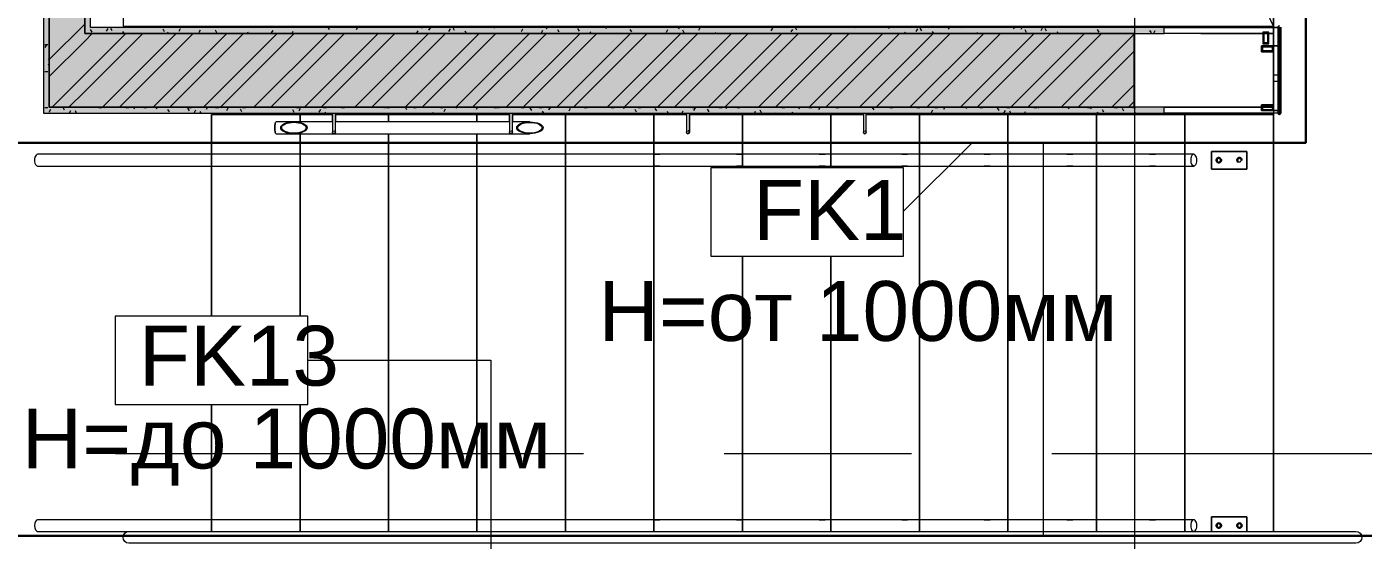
# Model space of a CAD drawing. Header units: millimetres. Extents: x -3817 to 677485, y -22715 to 103890.
# Drawn here: x 95097 to 99628, y 19766 to 21509 of the extents above; entities that cross this region are included whole.
import ezdxf

# ---------------------------------------------------------------- set-up
doc = ezdxf.new("R2010")
doc.units = ezdxf.units.MM
doc.layers.add('PDF _Геометрия', color=7, linetype='Continuous', true_color=0x1d1d1d)
doc.layers.add('PDF _Сплошная заливка', color=7, linetype='Continuous', true_color=0xffffff)
doc.layers.add('PDF _Текст', color=7, linetype='Continuous')
doc.styles.add('PDF GOST-Common', font='arial.ttf')

msp = doc.modelspace()

# ---------------------------------------------------------------- hatches: boundary and pattern name
at = {"layer": 'PDF _Сплошная заливка', "transparency": 33554559}
for points in [[(95293.6, 21506.3), (95313.6, 21506.3), (95313.6, 23311.4), (95293.6, 23311.4), (95293.6, 21618.3)], [(97082, 21486.3), (98953.1, 21486.3), (98953.1, 21506.3), (95293.6, 21506.3), (95293.6, 21486.3), (96749.4, 21486.3)], [(97082, 21236.3), (98852, 21236.3), (98852, 21486.3), (95293.6, 21486.3), (95293.6, 21236.3), (96915.7, 21236.3)], [(98953.1, 21216.3), (98953.1, 21236.3), (95173.6, 21236.3), (95173.6, 21216.3), (98911.6, 21216.3)]]:
    msp.add_hatch(color=256, dxfattribs=at).paths.add_polyline_path(points)

# ---------------------------------------------------------------- linework, layer by layer
at = {"layer": 'PDF _Геометрия', "color": 253, "lineweight": 9, "true_color": 0xaaaaaa}
for points in [[(98853.6, 19059.5), (98853.6, 21326.4), (98853.6, 23826.4)], [(98600.8, 23061.4), (95423.6, 23061.4), (95423.6, 21511.3), (99323.6, 21511.3), (99015, 22173.1), (98820.6, 22220.3), (99103.8, 22352.4), (98909.4, 22399.6), (98600.8, 23061.4), (98723.6, 23061.4), (99023.6, 23061.4), (99323.6, 23061.4), (99323.6, 21511.3), (99323.6, 21444.6)], [(99323.6, 21506.3), (99323.6, 21511.3), (99323.6, 23061.4)], [(99323.6, 21424.6), (99323.6, 21344.6), (99323.6, 21324.6), (99323.6, 21313.8), (99323.6, 21244.6)], [(96749.4, 21211.3), (96923.6, 21211.3), (97223.6, 21211.3), (97334.5, 21211.3), (97228.6, 21211.3), (97223.6, 21211.3), (97223.6, 19796.3), (97223.6, 21211.3), (96923.6, 21211.3), (96742.6, 21211.3), (96748.6, 21211.3)], [(98428.6, 21211.3), (98423.6, 21211.3), (98423.6, 19796.3), (98423.6, 21211.3), (98123.6, 21211.3), (97948.6, 21211.3), (97942.6, 21211.3), (98123.6, 21211.3), (98423.6, 21211.3), (98428.6, 21211.3), (98548.6, 21211.3), (98723.6, 21211.3), (99023.6, 21211.3), (99023.6, 19796.3), (99023.6, 21211.3), (98723.6, 21211.3), (98548.6, 21211.3)], [(99323.6, 19796.3), (99323.6, 21211.3), (99023.6, 21211.3), (99043.6, 21211.3), (99163.6, 21211.3), (99323.6, 21211.3)], [(99323.6, 21224.6), (99323.6, 21211.3), (99323.6, 19796.3), (99323.6, 21211.3), (99323.6, 21216.3)], [(95397.7, 20061.3), (96985.2, 20061.3)], [(97461.4, 20061.3), (98096.4, 20061.3)], [(98572.7, 20061.3), (100160.2, 20061.3)]]:
    msp.add_lwpolyline(points, dxfattribs=at)
at = {"layer": 'PDF _Геометрия', "color": 9, "lineweight": 9, "true_color": 0xc0c0c0}
for points in [[(98852, 21486.3), (95293.6, 21486.3), (95293.6, 23311.4), (95173.6, 23311.4), (95173.6, 21236.3), (95293.6, 21236.3), (98852, 21236.3)], [(95173.6, 21236.3), (95173.6, 23051.4), (95153.6, 23051.4), (95153.6, 21216.3), (95173.6, 21216.3), (98953.1, 21216.3), (98953.1, 21236.3)], [(99291.3, 21486.3), (99305.6, 21486.3)], [(99343.6, 21506.3), (99323.6, 21506.3)], [(99320.6, 21236.3), (99286.6, 21236.3)]]:
    msp.add_lwpolyline(points, close=True, dxfattribs=at)
for points in [[(98953.1, 21506.3), (95313.6, 21506.3), (95313.6, 23311.4), (95293.6, 23311.4), (95293.6, 21506.3), (95293.6, 21486.3), (98953.1, 21486.3), (98953.1, 21506.3), (99323.6, 21506.3), (99323.6, 21486.3), (99308.4, 21486.3), (99323.6, 21486.3)], [(99343.6, 21506.3), (99343.6, 21236.3), (99343.6, 21216.3), (99323.6, 21216.3), (98953.1, 21216.3)], [(99078, 21486.3), (99288.4, 21486.3), (98953.1, 21486.3)], [(99323.6, 21444.6), (99323.6, 21506.3)], [(99323.6, 21424.6), (99323.6, 21244.6), (99323.6, 21313.8)], [(98953.1, 21236.3), (99283.6, 21236.3), (98911.6, 21236.3)]]:
    msp.add_lwpolyline(points, dxfattribs=at)
at = {"layer": 'PDF _Геометрия', "color": 231, "lineweight": 30, "true_color": 0xff80c0}
for points in [[(95053.6, 22941.3), (95053.6, 21115.3), (99433.6, 21115.3), (99433.6, 21606.3), (95413.6, 21606.3), (95413.6, 22941.3)], [(94790.5, 19781.3), (100703.6, 19781.3)]]:
    msp.add_lwpolyline(points, dxfattribs=at)
at = {"layer": 'PDF _Геометрия', "lineweight": 9}
for points in [[(95173.6, 21397.8), (95293.6, 21517.8)], [(95173.6, 21340.7), (95293.6, 21460.7), (95319.2, 21486.3)], [(95183.2, 21236.3), (95293.6, 21346.7), (95433.2, 21486.3)], [(95240.3, 21236.3), (95293.6, 21289.7), (95490.3, 21486.3)], [(95354.3, 21236.3), (95604.3, 21486.3)], [(95411.3, 21236.3), (95661.3, 21486.3)], [(95525.4, 21236.3), (95775.4, 21486.3)], [(95582.4, 21236.3), (95832.4, 21486.3)], [(95696.5, 21236.3), (95946.5, 21486.3)], [(95753.5, 21236.3), (96003.5, 21486.3)], [(95867.5, 21236.3), (96117.5, 21486.3)], [(95924.6, 21236.3), (96174.6, 21486.3)], [(96038.6, 21236.3), (96288.6, 21486.3)], [(96095.6, 21236.3), (96345.6, 21486.3)], [(96209.7, 21236.3), (96459.7, 21486.3)], [(96266.7, 21236.3), (96516.7, 21486.3)], [(96380.7, 21236.3), (96630.7, 21486.3)], [(96437.8, 21236.3), (96687.8, 21486.3)], [(96551.8, 21236.3), (96801.8, 21486.3)], [(96608.8, 21236.3), (96858.8, 21486.3)], [(96722.9, 21236.3), (96972.9, 21486.3)], [(96779.9, 21236.3), (97029.9, 21486.3)], [(96894, 21236.3), (97144, 21486.3)], [(96951, 21236.3), (97201, 21486.3)], [(97065, 21236.3), (97315, 21486.3)], [(97122.1, 21236.3), (97372.1, 21486.3)], [(97236.1, 21236.3), (97486.1, 21486.3)], [(97293.1, 21236.3), (97543.1, 21486.3)], [(97407.2, 21236.3), (97657.2, 21486.3)], [(97464.2, 21236.3), (97714.2, 21486.3)], [(97578.3, 21236.3), (97828.3, 21486.3)], [(97635.3, 21236.3), (97885.3, 21486.3)], [(97749.3, 21236.3), (97999.3, 21486.3)], [(97806.4, 21236.3), (98056.4, 21486.3)], [(97920.4, 21236.3), (98170.4, 21486.3)], [(97977.4, 21236.3), (98227.4, 21486.3)], [(98091.5, 21236.3), (98341.5, 21486.3)], [(98148.5, 21236.3), (98398.5, 21486.3)], [(98262.6, 21236.3), (98512.6, 21486.3)], [(98319.6, 21236.3), (98569.6, 21486.3)], [(98433.6, 21236.3), (98683.6, 21486.3)], [(98490.7, 21236.3), (98740.7, 21486.3)], [(98604.7, 21236.3), (98852, 21483.6)], [(98661.7, 21236.3), (98852, 21426.6)], [(98775.8, 21236.3), (98852, 21312.6)], [(98832.8, 21236.3), (98852, 21255.5)]]:
    msp.add_lwpolyline(points, dxfattribs=at)
at = {"layer": 'PDF _Геометрия', "color": 253, "lineweight": 9, "true_color": 0x9b9b9b}
for points in [[(95318.7, 21491), (95313.7, 21499.7)], [(95371.9, 21503.2), (95366.8, 21494.5)], [(95386.7, 21495.1), (95381.7, 21503.8)], [(95408.9, 21506.3), (95408.5, 21505.7)], [(95427, 21486.3), (95423.3, 21492.6)], [(95564.4, 21492.1), (95559.4, 21500.8)], [(95576, 21491), (95573.3, 21486.3)], [(95617.6, 21502.1), (95612.6, 21493.4)], [(95685.6, 21498), (95680.6, 21489.3)], [(95742.1, 21489.1), (95737.1, 21497.8)], [(95778.9, 21486.3), (95778.8, 21486.6)], [(95849.3, 21486.3), (95846.8, 21490.7)], [(95931.4, 21496.9), (95926.3, 21488.2)], [(95999.4, 21492.9), (95995.6, 21486.3)], [(96025.3, 21486.3), (96024.5, 21487.7)], [(96123.9, 21498.4), (96119.3, 21506.3)], [(96218.4, 21506.3), (96213.7, 21498.3)], [(96422.8, 21494.8), (96418, 21486.3)], [(96437.7, 21503.5), (96436.1, 21506.3)], [(96464.5, 21505.9), (96459.4, 21497.2)], [(96532.5, 21501.8), (96527.5, 21493.1)], [(96547.4, 21496.5), (96542.4, 21505.2)], [(96588.4, 21486.3), (96584, 21494)], [(96683.4, 21504.6), (96682.5, 21506.3)], [(96778.2, 21500.7), (96773.2, 21492)], [(96846.3, 21496.6), (96841.2, 21487.9)], [(96861.1, 21501.6), (96858.4, 21506.3)], [(96902.8, 21490.5), (96897.8, 21499.2)], [(96970.8, 21494.6), (96965.8, 21503.3)], [(97010.8, 21486.3), (97007.4, 21492.1)], [(97063, 21506.3), (97060.6, 21502.1)], [(97148.5, 21491.6), (97143.5, 21500.3)], [(97228.1, 21487.4), (97227.5, 21486.3)], [(97269.7, 21498.5), (97264.7, 21489.8)], [(97309.4, 21506.3), (97306.3, 21501)], [(97326.2, 21488.6), (97321.2, 21497.3)], [(97379.4, 21505.6), (97374.3, 21496.9)], [(97433.1, 21486.3), (97430.9, 21490.2)], [(97609.1, 21486.3), (97608.6, 21487.2)], [(97625.1, 21504.5), (97620.1, 21495.8)], [(97693.1, 21500.4), (97688.1, 21491.7)], [(97708, 21497.8), (97703.1, 21506.3)], [(97907.7, 21506.3), (97907.4, 21505.9)], [(98021.8, 21503), (98019.9, 21506.3)], [(98074.9, 21491.2), (98072.2, 21486.3)], [(98116.6, 21502.3), (98111.5, 21493.6)], [(98131.5, 21495.9), (98126.4, 21504.7)], [(98154.1, 21506.3), (98153.2, 21504.8)], [(98172.2, 21486.3), (98168.1, 21493.5)], [(98224.5, 21506.3), (98221.2, 21500.7)], [(98267.5, 21504.1), (98266.2, 21506.3)], [(98320.7, 21490.1), (98318.5, 21486.3)], [(98445.2, 21501.1), (98442.2, 21506.3)], [(98470.8, 21506.3), (98467, 21499.6)], [(98486.9, 21490), (98481.8, 21498.7)], [(98540, 21504.2), (98535, 21495.5)], [(98554.9, 21494.1), (98549.9, 21502.8)], [(98594.5, 21486.3), (98591.5, 21491.6)], [(98732.6, 21491.1), (98727.6, 21499.8)], [(98910.3, 21488.1), (98905.3, 21496.8)], [(98921.8, 21495), (98916.8, 21486.3)], [(95158.3, 21449), (95168.4, 21449)], [(95163.7, 21447.4), (95158.6, 21438.7)], [(95173.6, 21403.6), (95169.8, 21397.1)], [(95158.3, 21357.6), (95168.4, 21357.6)], [(95173.6, 21376.6), (95170.5, 21381.9)], [(95158.3, 21235.7), (95168.4, 21235.7)], [(95177.8, 21228.1), (95173.6, 21220.7), (95172.8, 21219.4)], [(95225.4, 21225.9), (95220.3, 21234.6)], [(95245.9, 21224), (95241.4, 21216.3)], [(95266.1, 21216.3), (95262, 21223.5)], [(95341.2, 21235.7), (95351.2, 21235.7)], [(95361.4, 21234.1), (95360.1, 21236.3)], [(95432.6, 21235.7), (95442.7, 21235.7)], [(95464.1, 21236.3), (95460.2, 21229.4)], [(95493.6, 21235.7), (95503.6, 21235.7)], [(95539.1, 21231.1), (95536.1, 21236.3)], [(95580.8, 21219.9), (95575.7, 21228.7)], [(95648.8, 21224), (95643.8, 21232.7)], [(95646, 21235.7), (95656, 21235.7)], [(95669.3, 21225.9), (95664.3, 21217.2)], [(95688.4, 21216.3), (95685.4, 21221.6)], [(95710.5, 21236.3), (95705.9, 21228.4)], [(95737.4, 21235.7), (95747.5, 21235.7)], [(95779, 21233), (95773.9, 21224.3)], [(95826.5, 21221), (95821.5, 21229.8)], [(95828.9, 21235.7), (95838.9, 21235.7)], [(96004.2, 21218.1), (95999.2, 21226.8)], [(96011.7, 21235.7), (96021.8, 21235.7)], [(96024.7, 21231.9), (96019.7, 21223.2)], [(96092.7, 21227.8), (96087.7, 21219.1)], [(96103.2, 21235.7), (96113.2, 21235.7)], [(96110.8, 21216.3), (96108.9, 21219.7)], [(96164.1, 21235.7), (96174.2, 21235.7)], [(96286.8, 21216.3), (96286.6, 21216.7)], [(96308.8, 21236.3), (96307, 21233.2)], [(96316.5, 21235.7), (96326.6, 21235.7)], [(96386, 21227.3), (96381, 21236)], [(96408, 21235.7), (96418, 21235.7)], [(96474.5, 21218.5), (96473.3, 21216.3)], [(96499.4, 21235.7), (96509.5, 21235.7)], [(96516.2, 21229.7), (96511.1, 21221)], [(96555.2, 21236.3), (96552.8, 21232.1)], [(96625.6, 21236.3), (96620.8, 21228.1)], [(96682.3, 21235.7), (96692.4, 21235.7)], [(96699.8, 21232.5), (96697.6, 21236.3)], [(96720.3, 21217.4), (96719.6, 21216.3)], [(96773.7, 21235.7), (96783.8, 21235.7)], [(96809.5, 21225.4), (96804.4, 21234.1)], [(96834.7, 21235.7), (96844.8, 21235.7)], [(96849.9, 21216.3), (96846.1, 21223)], [(96871.6, 21235.7), (96866.5, 21227)], [(96939.6, 21231.6), (96934.6, 21222.9)], [(96945.5, 21233.6), (96943.9, 21236.3)], [(96987.1, 21235.7), (96997.2, 21235.7)], [(97078.5, 21235.7), (97088.6, 21235.7)], [(97123.2, 21230.6), (97119.9, 21236.3)], [(97164.9, 21219.4), (97159.8, 21228.2)], [(97170, 21235.7), (97180, 21235.7)], [(97232.9, 21223.5), (97227.9, 21232.2)], [(97272.2, 21216.3), (97269.5, 21221.1)], [(97321.4, 21222.3), (97317.9, 21216.3)], [(97352.9, 21235.7), (97362.9, 21235.7)], [(97363, 21233.5), (97358, 21224.8)], [(97399.9, 21236.3), (97399.6, 21235.9)], [(97410.6, 21220.5), (97405.6, 21229.2)], [(97444.3, 21235.7), (97454.4, 21235.7)], [(97470.3, 21236.3), (97467.7, 21231.8)], [(97505.3, 21235.7), (97515.3, 21235.7)], [(97567.1, 21221.2), (97564.3, 21216.3)], [(97588.3, 21217.5), (97583.3, 21226.3)], [(97635.2, 21217.2), (97634.7, 21216.3)], [(97657.7, 21235.7), (97667.7, 21235.7)], [(97694.6, 21216.3), (97692.9, 21219.2)], [(97716.6, 21236.3), (97713.4, 21230.8)], [(97749.1, 21235.7), (97759.2, 21235.7)], [(97786.5, 21235.4), (97781.4, 21226.7)], [(97840.5, 21235.7), (97850.6, 21235.7)], [(97970.1, 21226.8), (97965.1, 21235.5)], [(98023.4, 21235.7), (98033.5, 21235.7)], [(98114.9, 21235.7), (98124.9, 21235.7)], [(98168.3, 21226.1), (98163.2, 21217.4)], [(98175.8, 21235.7), (98185.9, 21235.7)], [(98209.4, 21236.3), (98204.9, 21228.6)], [(98283.9, 21232), (98281.3, 21236.3)], [(98315, 21236.3), (98314.6, 21235.6)], [(98328.2, 21235.7), (98338.3, 21235.7)], [(98351.9, 21236.1), (98351.7, 21236.3)], [(98393.5, 21224.9), (98388.5, 21233.6)], [(98414, 21225), (98409, 21216.3)], [(98419.7, 21235.7), (98429.7, 21235.7)], [(98433.7, 21216.3), (98430.1, 21222.5)], [(98482, 21220.9), (98479.4, 21216.3)], [(98511.1, 21235.7), (98521.2, 21235.7)], [(98529.6, 21233.1), (98527.7, 21236.3)], [(98561.3, 21236.3), (98560.3, 21234.5)], [(98631.7, 21236.3), (98628.3, 21230.5)], [(98694, 21235.7), (98704, 21235.7)], [(98707.3, 21230.1), (98703.7, 21236.3)], [(98727.8, 21219.8), (98725.8, 21216.3)], [(98748.9, 21218.9), (98743.9, 21227.6)], [(98785.4, 21235.7), (98795.5, 21235.7)], [(98817, 21223), (98811.9, 21231.7)], [(98846.4, 21235.7), (98856.4, 21235.7)], [(98856, 21216.3), (98853.6, 21220.6)]]:
    msp.add_lwpolyline(points, dxfattribs=at)
at = {"layer": 'PDF _Геометрия', "color": 7, "lineweight": 9}
for points in [[(99308.4, 21491.3), (99288.4, 21491.3), (99288.4, 21451.3), (99308.4, 21451.3)], [(99305.4, 21488.3), (99291.4, 21488.3), (99291.4, 21454.3), (99305.4, 21454.3)], [(99320.6, 21441.6), (99286.6, 21441.6), (99286.6, 21427.6), (99320.6, 21427.6)], [(99343.6, 21324.6), (99343.6, 21444.6), (99323.6, 21444.6), (99323.6, 21324.6)], [(99343.6, 21224.6), (99343.6, 21344.6), (99323.6, 21344.6), (99323.6, 21224.6)], [(96028.6, 21211.3), (96134.5, 21211.3), (96028.6, 21211.3), (96028.6, 21215.6)], [(96148.6, 21215.6), (96148.6, 21211.3), (96142.6, 21211.3), (96148.6, 21211.3)], [(96628.6, 21211.3), (96734.5, 21211.3), (96628.6, 21211.3), (96628.6, 21215.7)], [(96748.6, 21215.3), (96748.6, 21211.3), (96742.6, 21211.3), (96748.6, 21211.3)], [(97228.6, 21211.3), (97334.5, 21211.3), (97228.6, 21211.3), (97228.6, 21215.3)], [(97348.6, 21215.3), (97348.6, 21211.3), (97342.6, 21211.3), (97348.6, 21211.3)], [(97828.6, 21211.3), (97934.5, 21211.3), (97828.6, 21211.3), (97828.6, 21215.3)], [(97948.6, 21215.3), (97948.6, 21211.3), (97942.6, 21211.3), (97948.6, 21211.3)], [(98428.6, 21211.3), (98548.6, 21211.3), (98548.6, 21215.3), (98548.6, 21211.3), (98428.6, 21211.3), (98428.6, 21215.3)], [(99043.6, 21211.3), (99163.6, 21211.3), (99163.6, 21216.3), (99163.6, 21211.3), (99043.6, 21211.3), (99043.6, 21216.3)], [(99320.6, 21227.6), (99320.6, 21241.6), (99286.6, 21241.6), (99286.6, 21227.6)], [(97243.6, 21076.3), (97223.6, 21076.3)], [(97523.6, 21076.3), (97503.6, 21076.3)], [(97803.6, 21076.3), (97783.6, 21076.3)], [(98083.6, 21076.3), (98063.6, 21076.3)], [(98363.6, 21076.3), (98343.6, 21076.3)], [(98643.6, 21076.3), (98623.6, 21076.3)], [(98923.6, 21076.3), (98903.6, 21076.3)], [(97223.6, 21036.3), (97243.6, 21036.3)], [(98070.1, 21030.1), (97417, 21030.1), (97417, 20730.1), (98070.1, 20730.1)], [(97503.6, 21036.3), (97523.6, 21036.3)], [(97783.6, 21036.3), (97803.6, 21036.3)], [(98063.6, 21036.3), (98083.6, 21036.3)], [(98343.6, 21036.3), (98363.6, 21036.3)], [(98623.6, 21036.3), (98643.6, 21036.3)], [(98903.6, 21036.3), (98923.6, 21036.3)], [(99233.6, 21026.3), (99113.6, 21026.3)], [(99134.3, 21052.1), (99135.6, 21051.2), (99137, 21050.6), (99138.6, 21050.3), (99140.1, 21050.6), (99141.6, 21051.2), (99142.8, 21052.1), (99143.8, 21053.3), (99144.4, 21054.8), (99144.6, 21056.3), (99144.4, 21057.9), (99143.8, 21059.3), (99142.8, 21060.6), (99141.6, 21061.5), (99140.1, 21062.1), (99138.6, 21062.3), (99137, 21062.1), (99135.6, 21061.5), (99134.3, 21060.6), (99133.4, 21059.3), (99132.8, 21057.9), (99132.6, 21056.3), (99132.8, 21054.8), (99133.4, 21053.3)], [(99202.8, 21054.8), (99203.4, 21053.3), (99204.3, 21052.1), (99205.6, 21051.2), (99207, 21050.6), (99208.6, 21050.3), (99210.1, 21050.6), (99211.6, 21051.2), (99212.8, 21052.1), (99213.8, 21053.3), (99214.4, 21054.8), (99214.6, 21056.3), (99214.4, 21057.9), (99213.8, 21059.3), (99212.8, 21060.6), (99211.6, 21061.5), (99210.1, 21062.1), (99208.6, 21062.3), (99207, 21062.1), (99205.6, 21061.5), (99204.3, 21060.6), (99203.4, 21059.3), (99202.8, 21057.9), (99202.6, 21056.3)], [(96050.1, 20527.4), (95397, 20527.4), (95397, 20227.4), (96050.1, 20227.4)], [(97243.6, 19836.3), (97223.6, 19836.3)], [(97523.6, 19836.3), (97503.6, 19836.3)], [(97803.6, 19836.3), (97783.6, 19836.3)], [(98083.6, 19836.3), (98063.6, 19836.3)], [(98363.6, 19836.3), (98343.6, 19836.3)], [(98643.6, 19836.3), (98623.6, 19836.3)], [(98923.6, 19836.3), (98903.6, 19836.3)], [(99056.6, 19797), (99059.1, 19799), (99061.3, 19802.2), (99062.9, 19806.3), (99064, 19811.2), (99064.3, 19816.3), (99064, 19821.5), (99062.9, 19826.3), (99061.3, 19830.5), (99059.1, 19833.7), (99056.6, 19835.7), (99054, 19836.3), (99051.3, 19835.7), (99048.8, 19833.7), (99046.6, 19830.5), (99045, 19826.3), (99043.9, 19821.5), (99043.6, 19816.3), (99043.9, 19811.2), (99045, 19806.3), (99046.6, 19802.2), (99048.8, 19799), (99051.3, 19797), (99054, 19796.3)], [(99113.6, 19846.3), (99233.6, 19846.3)], [(99134.3, 19812.1), (99135.6, 19811.2), (99137, 19810.6), (99138.6, 19810.3), (99140.1, 19810.6), (99141.6, 19811.2), (99142.8, 19812.1), (99143.8, 19813.3), (99144.4, 19814.8), (99144.6, 19816.3), (99144.4, 19817.9), (99143.8, 19819.3), (99142.8, 19820.6), (99141.6, 19821.5), (99140.1, 19822.1), (99138.6, 19822.3), (99137, 19822.1), (99135.6, 19821.5), (99134.3, 19820.6), (99133.4, 19819.3), (99132.8, 19817.9), (99132.6, 19816.3), (99132.8, 19814.8), (99133.4, 19813.3)], [(99206.2, 19807.7), (99208.6, 19807.3), (99210.9, 19807.7), (99213.1, 19808.6), (99214.9, 19810), (99216.4, 19811.8), (99217.3, 19814), (99217.6, 19816.3), (99217.3, 19818.7), (99216.4, 19820.8), (99214.9, 19822.7), (99213.1, 19824.1), (99210.9, 19825), (99208.6, 19825.3), (99206.2, 19825), (99204.1, 19824.1), (99202.2, 19822.7), (99200.8, 19820.8), (99199.9, 19818.7), (99199.6, 19816.3), (99199.9, 19814), (99200.8, 19811.8), (99202.2, 19810), (99204.1, 19808.6)], [(99203.4, 19813.3), (99204.3, 19812.1), (99205.6, 19811.2), (99207, 19810.6), (99208.6, 19810.3), (99210.1, 19810.6), (99211.6, 19811.2), (99212.8, 19812.1), (99213.8, 19813.3), (99214.4, 19814.8), (99214.6, 19816.3), (99214.4, 19817.9), (99213.8, 19819.3), (99212.8, 19820.6), (99211.6, 19821.5), (99210.1, 19822.1), (99208.6, 19822.3), (99207, 19822.1), (99205.6, 19821.5), (99204.3, 19820.6), (99203.4, 19819.3), (99202.8, 19817.9), (99202.6, 19816.3), (99202.8, 19814.8)]]:
    msp.add_lwpolyline(points, close=True, dxfattribs=at)
at = {"layer": 'PDF _Геометрия', "color": 7, "lineweight": 20}
for points in [[(99288.4, 21451.3), (99308.4, 21451.3), (99308.4, 21491.3), (99288.4, 21491.3)], [(99291.4, 21488.3), (99305.4, 21488.3), (99305.4, 21454.3), (99291.4, 21454.3)], [(99283.6, 21424.6), (99323.6, 21424.6), (99323.6, 21444.6), (99283.6, 21444.6)], [(99320.6, 21441.6), (99320.6, 21427.6), (99286.6, 21427.6), (99286.6, 21441.6)], [(99283.6, 21244.6), (99283.6, 21224.6), (99323.6, 21224.6), (99323.6, 21244.6)], [(99320.6, 21241.6), (99320.6, 21227.6), (99286.6, 21227.6), (99286.6, 21241.6)]]:
    msp.add_lwpolyline(points, close=True, dxfattribs=at)
at = {"layer": 'PDF _Геометрия', "color": 231, "lineweight": 53, "true_color": 0xff80c0}
for points in [[(99344.6, 21507.3), (99343.6, 21507.3), (99343.6, 21216.3), (99344.6, 21216.3)], [(99344.6, 21507.3), (99344.6, 21216.3), (99344.6, 21507.3)]]:
    msp.add_lwpolyline(points, dxfattribs=at)
at = {"layer": 'PDF _Геометрия', "color": 7, "lineweight": 9}
for points in [[(99323.6, 21324.6), (99323.6, 21424.6), (99283.6, 21424.6), (99283.6, 21444.6), (99323.6, 21444.6), (99343.6, 21444.6), (99343.6, 21324.6)], [(99343.6, 21344.6), (99343.6, 21224.6), (99323.6, 21224.6), (99283.6, 21224.6), (99283.6, 21244.6), (99323.6, 21244.6), (99323.6, 21344.6)], [(96133.6, 21185.7), (96133.6, 21215.6), (96133.6, 21176.3), (96133.6, 21172.8), (96133.6, 21157.5), (96133.6, 21151.3), (96134.4, 21148.6), (96138.6, 21146.3), (96141.3, 21147.1), (96143.6, 21151.3), (96143.6, 21151.6), (96143.6, 21160), (96143.6, 21176.3), (96143.6, 21215.6), (96143.6, 21185.7)], [(96733.6, 21186), (96733.6, 21215.3), (96733.6, 21176.3), (96733.6, 21172.8), (96733.6, 21157.5), (96733.6, 21151.3), (96734.4, 21148.6), (96738.6, 21146.3), (96741.3, 21147.1), (96743.6, 21151.3), (96743.6, 21151.6), (96743.6, 21160), (96743.6, 21176.3), (96743.6, 21215.3), (96743.6, 21186)], [(97333.6, 21216.3), (97333.6, 21176.3), (97333.6, 21172.8), (97333.6, 21157.5), (97333.6, 21151.3), (97334.4, 21148.6), (97338.6, 21146.3), (97341.3, 21147.1), (97343.6, 21151.3), (97341.3, 21147.1)], [(97333.6, 21215.3), (97333.6, 21176.3), (97333.6, 21172.8), (97333.6, 21157.5), (97333.6, 21151.3), (97334.4, 21148.6), (97338.6, 21146.3)], [(97343.6, 21215.3), (97343.6, 21176.3), (97343.6, 21160), (97343.6, 21151.6), (97343.6, 21151.3), (97343.6, 21151.6), (97343.6, 21160), (97343.6, 21176.3), (97343.6, 21216.3)], [(97933.6, 21216.3), (97933.6, 21176.3), (97933.6, 21172.8), (97933.6, 21157.5), (97933.6, 21151.3), (97934.4, 21148.6), (97938.6, 21146.3), (97941.3, 21147.1), (97943.6, 21151.3), (97943.6, 21151.6), (97943.6, 21160), (97943.6, 21176.3), (97943.6, 21216.3)], [(96134.2, 21186.3), (96002.9, 21186.3), (95942.9, 21186.3), (95941.8, 21185.8), (95940.8, 21184.4), (95939.9, 21182), (95939.2, 21178.8), (95938.6, 21175), (95938.3, 21170.8), (95938.1, 21166.3), (95938.3, 21161.9), (95938.1, 21166.3), (95938.3, 21170.8), (95938.6, 21175), (95939.2, 21178.8), (95939.9, 21182), (95940.8, 21184.4)], [(96734.2, 21186.3), (96142.9, 21186.3)], [(96802.9, 21186.3), (96742.9, 21186.3)], [(95940.8, 21148.3), (95939.9, 21150.7), (95939.2, 21153.9), (95938.6, 21157.7), (95938.3, 21161.6), (95938.6, 21157.7), (95939.2, 21153.9), (95939.9, 21150.7), (95940.8, 21148.3), (95941.8, 21146.9), (95942.9, 21146.3), (96002.9, 21146.3), (96802.9, 21146.3)], [(97334.2, 21153.8), (97333.7, 21152.6), (97333.6, 21151.3), (97333.7, 21150.1), (97334.2, 21148.8)], [(97342.9, 21153.8), (97342.1, 21154.9), (97341.1, 21155.7), (97339.9, 21156.2)], [(97342.1, 21147.8), (97342.9, 21148.8), (97343.4, 21150.1), (97343.6, 21151.3), (97343.4, 21152.6)], [(99054, 21036.3), (99056.6, 21037), (99059.1, 21039), (99061.3, 21042.2), (99062.9, 21046.3), (99064, 21051.2), (99064.3, 21056.3), (99064, 21061.5), (99062.9, 21066.3), (99061.3, 21070.5), (99059.1, 21073.7), (99056.6, 21075.7), (99054, 21076.3), (95723.6, 21076.3), (95134, 21076.3), (95131.3, 21075.7), (95128.8, 21073.7), (95126.6, 21070.5), (95125, 21066.3), (95123.9, 21061.5), (95123.6, 21056.3), (95123.9, 21051.2), (95125, 21046.3), (95126.6, 21042.2), (95128.8, 21039), (95131.3, 21037), (95134, 21036.3), (95723.6, 21036.3), (99054, 21036.3), (99051.3, 21037), (99048.8, 21039)], [(98070.1, 20883.2), (98302.3, 21115.3)], [(98543.6, 21115.3), (98543.6, 20883.2), (98543.6, 19781.3)], [(99113.6, 21086.3), (99233.6, 21086.3), (99113.6, 21086.3)], [(99113.6, 21026.3), (99113.6, 21086.3), (99113.6, 21026.3)], [(99233.6, 21026.3), (99233.6, 21086.3), (99233.6, 21026.3)], [(99130.8, 21051.8), (99129.9, 21054), (99129.6, 21056.3), (99129.9, 21058.7), (99130.8, 21060.8)], [(99134.1, 21064.1), (99136.2, 21065), (99138.6, 21065.3), (99140.9, 21065), (99143.1, 21064.1)], [(99216.4, 21060.8), (99217.3, 21058.7), (99217.6, 21056.3), (99217.3, 21058.7), (99216.4, 21060.8), (99214.9, 21062.7), (99213.1, 21064.1), (99210.9, 21065), (99208.6, 21065.3), (99206.2, 21065), (99204.1, 21064.1), (99202.2, 21062.7), (99200.8, 21060.8), (99199.9, 21058.7), (99199.6, 21056.3), (99199.9, 21054), (99200.8, 21051.8)], [(99204.1, 21064.1), (99206.2, 21065), (99208.6, 21065.3), (99210.9, 21065), (99213.1, 21064.1)], [(96050.1, 20377.4), (96670.1, 20377.4), (96670.1, 19706.3)], [(99054, 19836.3), (95723.6, 19836.3), (95134, 19836.3)], [(99113.6, 19796.3), (99113.6, 19846.3), (99113.6, 19796.3)], [(99129.6, 19816.3), (99129.9, 19814), (99129.6, 19816.3)], [(99130.8, 19811.8), (99129.9, 19814), (99130.8, 19811.8), (99132.2, 19810), (99134.1, 19808.6), (99136.2, 19807.7), (99138.6, 19807.3), (99140.9, 19807.7), (99143.1, 19808.6), (99144.9, 19810), (99146.4, 19811.8), (99147.3, 19814), (99147.6, 19816.3), (99147.3, 19814), (99146.4, 19811.8), (99144.9, 19810), (99143.1, 19808.6), (99140.9, 19807.7), (99138.6, 19807.3), (99136.2, 19807.7), (99134.1, 19808.6)], [(99134.1, 19824.1), (99136.2, 19825), (99138.6, 19825.3), (99140.9, 19825), (99143.1, 19824.1)], [(99200.8, 19811.8), (99199.9, 19814), (99199.6, 19816.3), (99199.9, 19818.7), (99200.8, 19820.8)], [(99204.1, 19824.1), (99206.2, 19825), (99208.6, 19825.3), (99210.9, 19825), (99213.1, 19824.1)], [(99216.4, 19820.8), (99217.3, 19818.7), (99217.6, 19816.3), (99217.3, 19814), (99216.4, 19811.8), (99214.9, 19810), (99213.1, 19808.6), (99210.9, 19807.7), (99208.6, 19807.3), (99206.2, 19807.7), (99204.1, 19808.6)], [(99233.6, 19796.3), (99233.6, 19846.3), (99233.6, 19796.3)], [(95134, 19796.3), (95723.6, 19796.3), (99054, 19796.3)]]:
    msp.add_lwpolyline(points, dxfattribs=at)
at = {"layer": 'PDF _Геометрия', "color": 253, "lineweight": 9, "true_color": 0xaaaaaa}
for points in [[(96023.6, 21211.3), (96134.5, 21211.3), (96028.6, 21211.3), (96023.6, 21211.3), (96023.6, 21186.3), (96023.6, 21211.3), (96023.6, 21186.3), (96023.6, 21211.3), (95723.6, 21211.3), (95723.6, 20527.4), (95723.6, 21211.3), (95723.6, 21076.3), (95723.6, 21211.3)], [(96323.6, 21211.3), (96142.6, 21211.3), (96148.6, 21211.3)], [(96628.6, 21211.3), (96734.5, 21211.3), (96623.6, 21211.3), (96323.6, 21211.3), (96323.6, 21185.5), (96323.6, 21211.3), (96323.6, 21185.5), (96323.6, 21211.3), (96623.6, 21211.3), (96623.6, 21186), (96623.6, 21211.3), (96623.6, 21186), (96623.6, 21211.3)], [(96923.6, 21075.7), (96923.6, 21211.3)], [(96923.6, 19796.3), (96923.6, 21211.3)], [(97223.6, 21076.3), (97223.6, 21211.3)], [(97523.6, 21211.3), (97342.6, 21211.3), (97348.6, 21211.3)], [(97523.6, 21076.3), (97523.6, 21211.3)], [(97828.6, 21211.3), (97934.5, 21211.3), (97823.6, 21211.3), (97523.6, 21211.3), (97523.6, 21030.1), (97523.6, 21211.3), (97823.6, 21211.3), (97823.6, 21030.1), (97823.6, 21211.3)], [(97823.6, 21076.1), (97823.6, 21211.3)], [(98123.6, 21076.2), (98123.6, 21211.3)], [(98123.6, 19796.3), (98123.6, 21211.3)], [(98423.6, 21076.2), (98423.6, 21211.3)], [(98723.6, 21076.3), (98723.6, 21211.3)], [(98723.6, 19796.3), (98723.6, 21211.3)], [(99023.6, 21076.3), (99023.6, 21211.3)], [(96023.6, 21076.3), (96023.6, 21146.4)], [(96023.6, 20527.4), (96023.6, 21146.4)], [(96323.6, 21076.3), (96323.6, 21147.2)], [(96323.6, 19796.3), (96323.6, 21147.2)], [(96623.6, 21075.7), (96623.6, 21146.7)], [(96623.6, 19796.3), (96623.6, 21146.7)], [(95723.6, 20527.4), (95723.6, 21036.3)], [(96023.6, 20527.4), (96023.6, 21036.3)], [(96323.6, 19836.3), (96323.6, 21036.3)], [(96623.6, 19835.7), (96623.6, 21037)], [(96923.6, 19835.7), (96923.6, 21037)], [(97223.6, 19836.3), (97223.6, 21036.3)], [(97523.6, 21030.1), (97523.6, 21036.3)], [(97823.6, 21030.1), (97823.6, 21036.6)], [(98123.6, 19836.2), (98123.6, 21036.5)], [(98423.6, 19836.2), (98423.6, 21036.5)], [(98723.6, 19836.3), (98723.6, 21036.4)], [(99023.6, 19836.3), (99023.6, 21036.4)], [(97523.6, 19836.3), (97523.6, 20730.1)], [(97523.6, 19796.3), (97523.6, 20730.1)], [(97823.6, 19836.1), (97823.6, 20730.1)], [(97823.6, 19796.3), (97823.6, 20730.1)], [(95723.6, 19796.3), (95723.6, 20227.4)], [(95723.6, 19836.3), (95723.6, 20227.4)], [(96023.6, 19836.3), (96023.6, 20227.4)], [(96023.6, 19796.3), (96023.6, 20227.4)]]:
    msp.add_lwpolyline(points, close=True, dxfattribs=at)
at = {"layer": 'PDF _Геометрия', "color": 7, "lineweight": 9}
for points in [[(99146.4, 21060.8), (99147.3, 21058.7), (99147.6, 21056.3, 0.668225), (99132.2, 21062.7), (99130.8, 21060.8), (99129.9, 21058.7), (99129.6, 21056.3), (99129.9, 21054), (99130.8, 21051.8), (99132.2, 21050), (99134.1, 21048.6), (99136.2, 21047.7), (99138.6, 21047.3), (99140.9, 21047.7), (99143.1, 21048.6), (99144.9, 21050), (99146.4, 21051.8), (99147.3, 21054), (99147.6, 21056.3), (99147.3, 21054), (99146.4, 21051.8), (99144.9, 21050), (99143.1, 21048.6), (99140.9, 21047.7), (99138.6, 21047.3), (99136.2, 21047.7), (99134.1, 21048.6)], [(99204.1, 21048.6, -0.267918), (99199.6, 21056.3), (99199.9, 21058.7), (99200.8, 21060.8)], [(99146.4, 19820.8), (99147.3, 19818.7), (99147.6, 19816.3, 1.000002), (99129.6, 19816.3), (99129.9, 19818.7), (99130.8, 19820.8)]]:
    msp.add_lwpolyline(points, format="xyb", dxfattribs=at)
msp.add_lwpolyline([(95443.6, 19796.3), (99603.6, 19796.3, -0.999974), (99603.6, 19756.3), (95443.6, 19756.3, -0.999972)], format="xyb", close=True, dxfattribs=at)
for centre in [(96138.6, 21151.3), (96738.6, 21151.3), (97338.6, 21151.3), (97938.6, 21151.3)]:
    msp.add_circle(centre, 5, dxfattribs=at)
at = {"layer": 'PDF _Геометрия', "color": 7, "lineweight": 20}
for centre, major_axis, ratio, start_param, end_param in [((96002.9, 21166.3), (44.7, 0), 0.447211, 6.283173207495045, 12.56635851467463), ((96002.9, 21166.3), (-41.4, 0), 0.447198, 3.141626, 9.424811), ((96802.9, 21166.3), (-44.6, 0), 0.447204, 3.141592459624622, 9.424777766804208), ((96802.9, 21166.3), (-41.3, 0), 0.447211, 3.141617, 9.424802)]:
    msp.add_ellipse(centre, major_axis=major_axis, ratio=ratio, start_param=start_param, end_param=end_param, dxfattribs=at)
at = {"layer": 'PDF _Геометрия', "color": 7, "lineweight": 9}
for centre, major_axis, ratio, start_param, end_param in [((99054, 21056.4), (0, 20), 0.51883, 0.000007, 2.618517), ((95134, 19816.3), (0, 19.9), 0.519038, 0.000195, 3.141401)]:
    msp.add_ellipse(centre, major_axis=major_axis, ratio=ratio, start_param=start_param, end_param=end_param, dxfattribs=at)
at = {"layer": 'PDF _Сплошная заливка', "lineweight": 35, "transparency": 33554559}
for points in [[(95293.6, 21236.3), (95293.6, 23311.4), (95173.6, 21236.3), (95173.6, 23311.4)], [(95173.6, 21216.3), (95173.6, 23051.4), (95153.6, 21216.3), (95153.6, 23051.4)]]:
    msp.add_solid(points, dxfattribs=at)

# ---------------------------------------------------------------- texts
at = {"layer": 'PDF _Текст', "color": 250, "true_color": 0x3c3c3c, "char_height": 203.2, "attachment_point": 4, "style": 'PDF GOST-Common'}
for s, insert in [('FK1', (97559.4, 20887.2)), ('Н=от 1000мм', (97035.5, 20543.2)), ('FK13', (95477.4, 20391.4)), ('Н=до 1000мм', (95079.9, 20082.2))]:
    msp.add_mtext(s, dxfattribs=dict(at, insert=insert))

doc.saveas('drawing.dxf')
